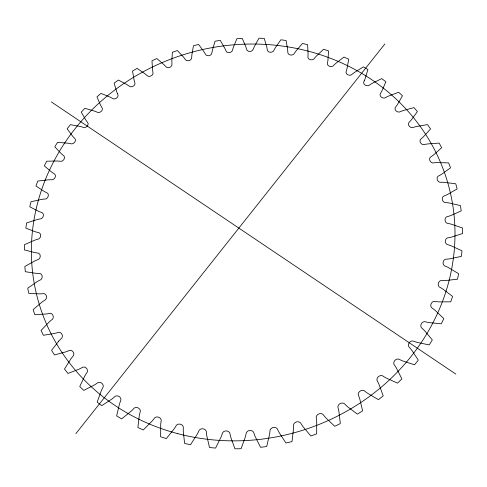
<?xml version="1.0" encoding="UTF-8"?>
<svg xmlns="http://www.w3.org/2000/svg" width="487" height="487" viewBox="0 0 487 487"><rect width="100%" height="100%" fill="white"/><g stroke="black" fill="none" stroke-linecap="round" stroke-linejoin="round"><path stroke-width="0.73" d="M364.239 80.775C361.677 84.324 367.521 87.575 370.059 84.647A59.408 52.529 -0.2 0 1 372.135 83.368L381.674 78.626A220.495 203.901 -16.8 0 1 385.893 81.743L382.009 90.722A57.265 49.759 -6.9 0 1 380.883 92.719C377.875 96 383.397 99.908 386.252 97.187A59.931 53.241 1.2 0 1 388.48 96.097L398.603 92.238A220.495 203.901 -16.8 0 1 402.457 95.793L397.502 104.462A57.649 50.24 -5.5 0 1 396.132 106.367C392.717 109.332 397.818 113.879 400.984 111.389A60.467 53.99 2.6 0 1 403.346 110.512L413.956 107.609A220.495 203.901 -16.8 0 1 417.402 111.566L411.399 119.826A58.075 50.782 -4.1 0 1 409.798 121.61C406.012 124.203 410.596 129.372 414.066 127.15A61.003 54.775 4 0 1 416.543 126.498L427.537 124.611A220.495 203.901 -16.8 0 1 430.526 128.945L423.513 136.677A58.531 51.372 -2.7 0 1 421.693 138.32C417.59 140.493 421.553 146.24 425.315 144.322A61.539 55.579 5.4 0 1 427.878 143.909L439.152 143.099A220.495 203.901 -16.8 0 1 441.636 147.762L433.667 154.866A59.018 52.012 -1.3 0 1 431.646 156.339C427.276 158.056 430.532 164.314 434.562 162.749A62.062 56.395 6.8 0 1 437.192 162.591L448.612 162.889A220.495 203.901 -16.8 0 1 450.554 167.838L441.691 174.206A59.53 52.693 0.1 0 1 439.487 175.484C434.921 176.726 437.387 183.416 441.654 182.241A62.561 57.223 8.2 0 1 444.308 182.345L455.759 183.794A220.495 203.901 -16.8 0 1 457.116 188.974L447.45 194.502A60.059 53.418 1.5 0 1 445.075 195.573C440.37 196.316 441.983 203.329 446.445 202.598A63.03 58.05 9.6 0 1 449.105 202.963L460.44 205.587A220.495 203.901 -16.8 0 1 461.189 210.944L450.804 215.534A60.595 54.173 2.9 0 1 448.296 216.368C443.517 216.593 444.211 223.843 448.831 223.582A63.462 58.866 10.9 0 1 451.455 224.227L462.54 228.019A220.495 203.901 -16.8 0 1 462.65 233.498L451.662 237.053A61.131 54.964 4.3 0 1 449.038 237.638C444.254 237.352 444.01 244.705 448.716 244.955A63.846 59.664 12.2 0 1 451.279 245.868L461.968 250.829A220.495 203.901 -16.8 0 1 461.42 256.357L449.951 258.804A61.666 55.768 5.8 0 1 447.249 259.121C442.506 258.329 441.319 265.671 446.049 266.45A64.174 60.431 13.4 0 1 448.509 267.637L458.657 273.731A220.495 203.901 -16.8 0 1 457.445 279.234L445.629 280.5A62.184 56.589 7.2 0 1 442.878 280.542C438.245 279.252 436.127 286.466 440.802 287.787A64.436 61.155 14.5 0 1 443.133 289.235L452.593 296.419A220.495 203.901 -16.8 0 1 450.719 301.824L438.708 301.867A62.677 57.417 8.5 0 1 435.944 301.623C431.464 299.852 428.45 306.816 432.992 308.679A64.625 61.837 15.4 0 1 435.159 310.383L443.791 318.589A220.495 203.901 -16.8 0 1 441.265 323.825L429.217 322.607A63.14 58.245 9.9 0 1 426.472 322.065C422.199 319.831 418.345 326.442 422.679 328.841A64.741 62.458 16 0 1 424.646 330.776L432.322 339.932A220.495 203.901 -16.8 0 1 429.169 344.918L417.237 342.41A63.56 59.055 11.2 0 1 414.553 341.582C410.529 338.903 405.908 345.07 409.951 347.974A64.777 63.018 16 0 1 411.692 350.123L418.29 360.118A220.495 203.901 -16.8 0 1 414.534 364.781L402.895 361.001A63.931 59.846 12.5 0 1 400.314 359.881C396.588 356.788 391.268 362.431 394.951 365.798A64.734 63.493 14.4 0 1 396.436 368.135L401.848 378.856A220.495 203.901 -16.8 0 1 397.544 383.129L386.361 378.095A64.241 60.607 13.7 0 1 383.914 376.695C380.53 373.212 374.594 378.265 377.863 382.039A64.625 63.876 8.4 0 1 379.069 384.541L383.208 395.852A220.495 203.901 -16.8 0 1 378.405 399.657L367.843 393.417A64.491 61.325 14.8 0 1 365.567 391.761C362.565 387.914 356.1 392.327 358.901 396.455A64.521 64.077 -14 0 1 359.808 399.084L362.602 410.839A220.495 203.901 -16.8 0 1 357.367 414.12L347.584 406.748A64.661 61.989 15.6 0 1 345.508 404.843C342.939 400.673 336.03 404.399 338.325 408.812A64.601 63.925 -40 0 1 338.922 411.539L340.316 423.574A220.495 203.901 -16.8 0 1 334.727 426.289L325.858 417.864A64.759 62.598 16.1 0 1 324.025 415.74C321.925 411.296 314.657 414.291 316.422 418.923A64.722 63.56 -47.5 0 1 316.696 421.705L316.672 433.868A220.495 203.901 -16.8 0 1 310.803 435.962L302.987 426.6A64.777 63.14 15.8 0 1 301.416 424.287C299.822 419.611 292.285 421.852 293.503 426.636A64.777 63.097 -49.4 0 1 293.448 429.437L292.011 441.551A220.495 203.901 -16.8 0 1 285.948 443L279.301 432.827A64.716 63.596 13.6 0 1 278.01 430.35C276.957 425.504 269.232 426.965 269.901 431.835A64.753 62.555 -49.7 0 1 269.524 434.617L266.693 446.518A220.495 203.901 -16.8 0 1 260.533 447.297L255.133 436.449A64.594 63.943 5.3 0 1 254.147 433.844C253.66 428.889 245.838 429.552 245.965 434.441A64.649 61.94 -49.2 0 1 245.265 437.168L241.095 448.697A220.495 203.901 -16.8 0 1 234.923 448.801L230.844 437.436A64.528 64.071 -22.2 0 1 230.168 434.733C230.266 429.747 222.443 429.589 222.029 434.441A64.473 61.271 -48.3 0 1 221.031 437.076L215.589 448.07A220.495 203.901 -16.8 0 1 209.495 447.504L206.786 435.774A64.637 63.852 -42.8 0 1 206.433 433.022C207.109 428.073 199.378 427.081 198.453 431.847A64.217 60.546 -47.2 0 1 197.162 434.355L190.545 444.68A220.495 203.901 -16.8 0 1 184.616 443.456L183.295 431.525A64.741 63.462 -48.2 0 1 183.264 428.755C184.518 423.921 176.982 422.101 175.551 426.728A63.9 59.785 -46 0 1 173.999 429.077L166.317 438.598A220.495 203.901 -16.8 0 1 160.637 436.748L160.704 424.767A64.777 62.975 -49.6 0 1 160.99 422.022C162.792 417.383 155.554 414.741 153.649 419.179A63.529 58.994 -44.7 0 1 151.859 421.34L143.239 429.954A220.495 203.901 -16.8 0 1 137.882 427.501L139.312 415.642A64.734 62.415 -49.6 0 1 139.903 412.952C142.222 408.575 135.392 405.141 133.03 409.348A63.103 58.178 -43.4 0 1 131.033 411.296L121.61 418.905A220.495 203.901 -16.8 0 1 116.643 415.904L119.394 404.307A64.613 61.788 -49 0 1 120.277 401.702C123.065 397.66 116.746 393.472 113.964 397.404A62.64 57.356 -42 0 1 111.785 399.121L101.71 405.647A220.495 203.901 -16.8 0 1 97.193 402.146L101.193 390.964A64.418 61.1 -48.1 0 1 102.349 388.474C105.545 384.815 99.841 379.933 96.663 383.543A62.141 56.529 -40.6 0 1 94.338 385.016L83.758 390.404A220.495 203.901 -16.8 0 1 79.746 386.459L84.915 375.812A64.15 60.37 -46.9 0 1 86.327 373.474C89.858 370.242 84.866 364.739 81.329 367.995A61.624 55.707 -39.2 0 1 78.894 369.201L67.967 373.419A220.495 203.901 -16.8 0 1 64.497 369.091L70.731 359.102A63.821 59.603 -45.7 0 1 72.374 356.934C76.179 354.165 71.973 348.138 68.119 350.987A61.088 54.897 -37.8 0 1 65.605 351.931L54.477 354.956A220.495 203.901 -16.8 0 1 51.579 350.311L58.781 341.083M75.832 433.673L384.888 43.933M51.366 101.935L455.844 374.107M117.525 93.729C119.839 96.98 114.652 100.62 111.955 98.1A57.149 49.619 -26.2 0 0 109.995 97.059L100.979 93.394A220.495 203.901 -16.8 0 0 96.968 96.852L100.572 105.204A56.023 48.25 -19.7 0 0 101.625 107.037C104.346 110.05 99.445 114.165 96.511 111.907A57.521 50.082 -27.6 0 0 94.411 111.066L84.902 108.309A220.495 203.901 -16.8 0 0 81.25 112.132L85.846 120.064A56.163 48.414 -21 0 0 87.118 121.78C90.235 124.502 85.675 129.092 82.522 127.113A57.935 50.605 -29 0 0 80.306 126.486L70.384 124.678A220.495 203.901 -16.8 0 0 67.133 128.83L72.691 136.257A56.358 48.651 -22.4 0 0 74.17 137.839C77.646 140.226 73.5 145.272 70.14 143.592A58.385 51.178 -30.4 0 0 67.827 143.184L57.588 142.362A220.495 203.901 -16.8 0 0 54.781 146.806L61.252 153.649A56.602 48.944 -23.8 0 0 62.933 155.067C66.731 157.07 63.06 162.567 59.511 161.185A58.866 51.805 -31.8 0 0 57.131 161.008L46.673 161.209A220.495 203.901 -16.8 0 0 44.341 165.915L51.677 172.069A56.894 49.303 -25.2 0 0 53.54 173.317C57.624 174.888 54.501 180.799 50.782 179.746A59.365 52.474 -33.3 0 0 48.353 179.806L37.785 181.054A220.495 203.901 -16.8 0 0 35.953 185.967L44.098 191.361A57.235 49.723 -26.6 0 0 46.125 192.414C50.435 193.522 47.945 199.804 44.074 199.092A59.889 53.186 -34.7 0 0 41.614 199.402L31.046 201.703A220.495 203.901 -16.8 0 0 29.756 206.786L38.631 211.34A57.618 50.204 -28 0 0 40.811 212.18C45.291 212.795 43.501 219.387 39.496 219.04A60.425 53.935 -36.1 0 0 37.036 219.594L26.578 222.967A220.495 203.901 -16.8 0 0 25.854 228.166L35.381 231.794A58.038 50.733 -29.4 0 0 37.688 232.415C42.272 232.512 41.249 239.342 37.14 239.385A60.96 54.714 -37.5 0 0 34.711 240.194L24.49 244.626A220.495 203.901 -16.8 0 0 24.35 249.88L34.431 252.522A58.495 51.324 -30.8 0 0 36.848 252.905C41.468 252.479 41.279 259.455 37.091 259.912A61.496 55.512 -38.9 0 0 34.723 260.965L24.855 266.444A220.495 203.901 -16.8 0 0 25.318 271.703L35.855 273.298A58.982 51.957 -32.2 0 0 38.345 273.426C42.941 272.483 43.623 279.495 39.404 280.39A62.019 56.334 -40.3 0 0 37.115 281.687L27.729 288.182A220.495 203.901 -16.8 0 0 28.8 293.387L39.684 293.874A59.487 52.639 -33.6 0 0 42.229 293.74C46.728 292.285 48.304 299.231 44.098 300.582A62.525 57.162 -41.7 0 0 41.931 302.117L33.146 309.586A220.495 203.901 -16.8 0 0 34.833 314.669L45.936 314.005A60.017 53.357 -35 0 0 48.499 313.61C52.84 311.656 55.323 318.413 51.184 320.239A63 57.983 -43.1 0 0 49.163 321.998L41.109 330.387A220.495 203.901 -16.8 0 0 43.404 335.281L54.593 333.449A60.552 54.118 -36.4 0 0 57.143 332.779C61.271 330.356 64.637 336.809 60.631 339.11A63.432 58.805 -44.4 0 0 58.781 341.083M364.239 80.775A56.918 49.333 -8.3 0 0 365.122 78.705L367.91 69.531A220.495 203.901 -16.8 0 0 363.381 66.871L354.512 72.429A58.903 51.853 -1.7 0 0 352.606 73.884C350.39 76.983 344.309 74.383 346.403 70.627A56.626 48.974 -9.7 0 0 347.036 68.515L348.729 59.244A220.495 203.901 -16.8 0 0 343.944 57.058L335.805 63.353A58.422 51.226 -3.1 0 0 334.094 64.96C332.207 68.21 325.967 66.25 327.574 62.348A56.376 48.67 -11.1 0 0 327.952 60.211L328.555 50.946A220.495 203.901 -16.8 0 0 323.563 49.248L316.233 56.2A57.971 50.648 -4.5 0 0 314.724 57.941C313.165 61.325 306.84 59.968 307.954 55.987A56.175 48.432 -12.5 0 0 308.088 53.856L307.607 44.688A220.495 203.901 -16.8 0 0 302.464 43.489L295.999 51.007A57.551 50.124 -5.9 0 0 294.696 52.864C293.478 56.358 287.117 55.591 287.75 51.579A56.029 48.256 -13.8 0 0 287.634 49.467L286.1 40.5A220.495 203.901 -16.8 0 0 280.847 39.8L275.295 47.805A57.18 49.656 -7.3 0 0 274.218 49.753C273.341 53.339 266.998 53.138 267.162 49.144A55.944 48.152 -15.2 0 0 266.803 47.075L264.24 38.394A220.495 203.901 -16.8 0 0 258.938 38.199L254.33 46.6A56.845 49.242 -8.6 0 0 253.483 48.621C252.972 52.279 246.678 52.596 246.392 48.682A55.908 48.11 -16.6 0 0 245.795 46.679L242.234 38.37A220.495 203.901 -16.8 0 0 236.925 38.674L233.31 47.385A56.559 48.895 -10 0 0 232.701 49.455C232.555 53.156 226.352 53.99 225.633 50.185A55.926 48.128 -18 0 0 224.805 48.268L220.294 40.409A220.495 203.901 -16.8 0 0 215.035 41.206L212.423 50.137A56.322 48.609 -11.4 0 0 212.052 52.237C212.295 55.962 206.196 57.271 205.076 53.625A55.999 48.219 -19.3 0 0 204.029 51.811L198.617 44.481A220.495 203.901 -16.8 0 0 193.449 45.766L191.872 54.824A56.139 48.383 -12.8 0 0 191.738 56.93C192.383 60.644 186.411 62.427 184.92 58.964A56.127 48.371 -20.7 0 0 183.666 57.271L177.402 50.551A220.495 203.901 -16.8 0 0 172.374 52.304L171.838 61.405A56.005 48.225 -14.2 0 0 171.948 63.499C173.001 67.163 167.187 69.41 165.349 66.153A56.309 48.59 -22.1 0 0 163.894 64.601L156.838 58.55A220.495 203.901 -16.8 0 0 151.999 60.759L152.51 69.811A55.926 48.134 -15.5 0 0 152.863 71.869C154.336 75.442 148.693 78.151 146.544 75.126A56.541 48.87 -23.5 0 0 144.907 73.726L137.127 68.411A220.495 203.901 -16.8 0 0 132.519 71.065L134.071 79.971A55.902 48.103 -16.9 0 0 134.662 81.974C136.561 85.408 131.125 88.585 128.69 85.803A56.821 49.211 -24.9 0 0 126.882 84.58L118.444 80.063A220.495 203.901 -16.8 0 0 114.116 83.131L116.703 91.8A55.938 48.146 -18.3 0 0 117.525 93.729M177.53 433.588A213.105 197.022 -16.8 0 0 450.408 193.004A213.105 197.022 -16.8 0 0 101.619 100.76A213.105 197.022 -16.8 0 0 177.53 433.588"/></g></svg>
